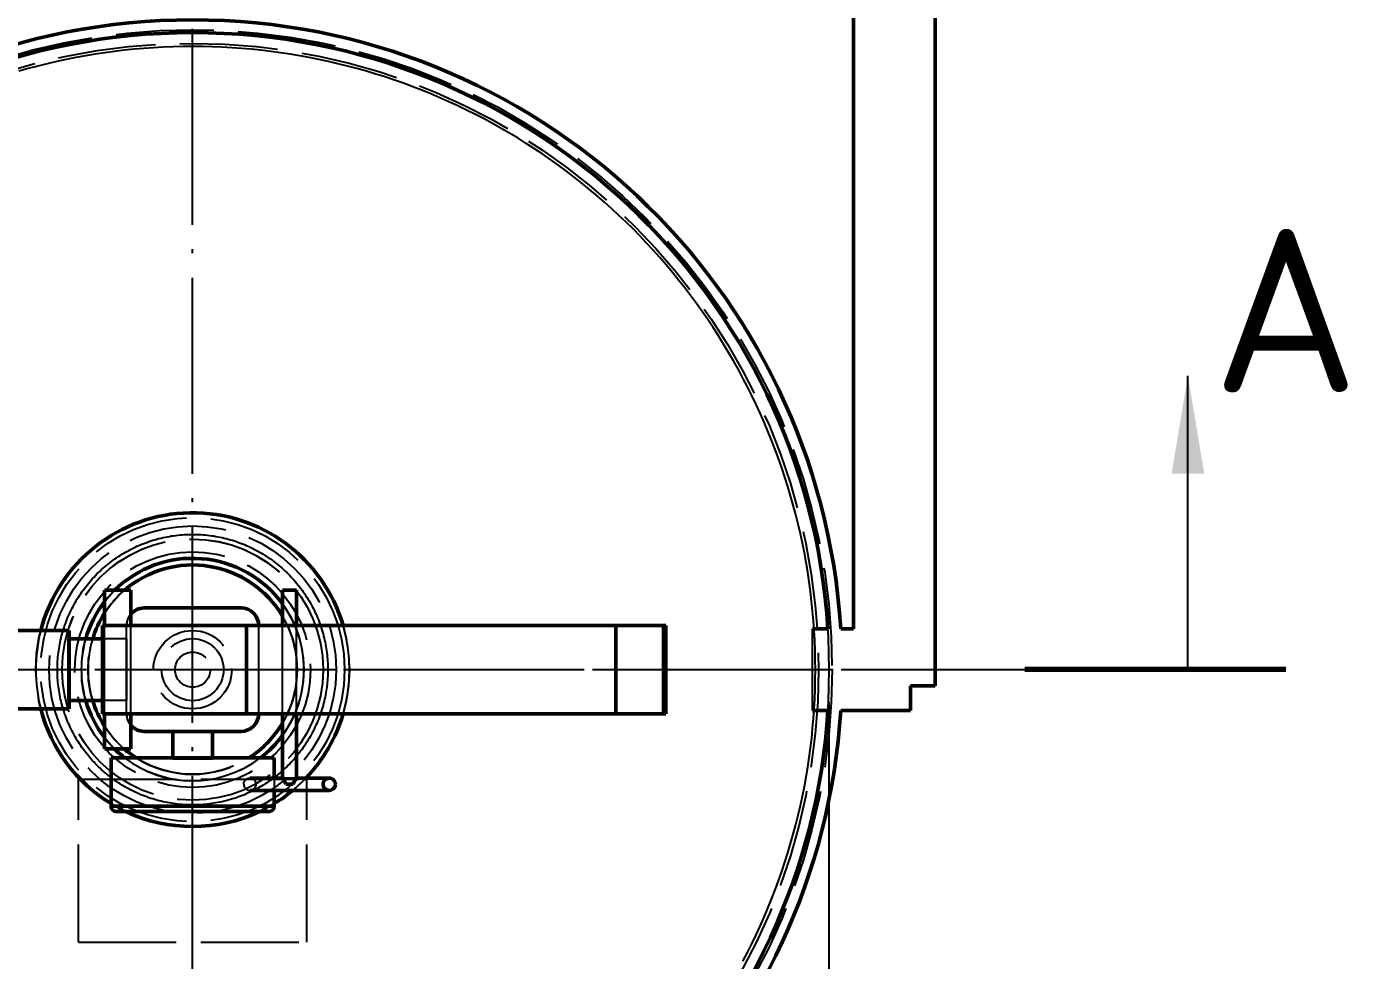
# Model space of a CAD drawing. Header units: millimetres. Extents: x 0 to 594, y 0 to 420.
# Drawn here: x 90.41 to 130.89, y 155.29 to 183.9 of the extents above; entities that cross this region are included whole.
import ezdxf
from ezdxf.enums import TextEntityAlignment as Align

# ---------------------------------------------------------------- set-up
doc = ezdxf.new("R2010")
doc.units = ezdxf.units.MM
doc.linetypes.add('ISO02-TRAZOS', pattern=[3.75, 3, -0.75])
doc.linetypes.add('ISO04-TRAZO-PUNTO', pattern=[7.625, 6, -0.75, 0.125, -0.75])
for name, color, linetype, lineweight in [('01-VISIBLE', 7, 'CONTINUOUS', 50), ('02-OCULTA', 4, 'ISO02-TRAZOS', 25), ('03-EJE', 1, 'ISO04-TRAZO-PUNTO', 25), ('04-COTA', 3, 'CONTINUOUS', 25), ('06-TEXTO', 7, 'CONTINUOUS', 25), ('07-RECUADRO', 7, 'CONTINUOUS', 70), ('08-FINA', 5, 'CONTINUOUS', 25)]:
    doc.layers.add(name, color=color, linetype=linetype, lineweight=lineweight)
doc.styles.add('ISO3098', font='isocpeur.ttf')
doc.dimstyles.new('FLAMA-ISO', dxfattribs={"dimtxt": 3.5, "dimasz": 3, "dimexe": 2, "dimexo": 1, "dimgap": 1, "dimtad": 1, "dimdec": 1, "dimtxsty": 'ISO3098', "dimcen": 2.5, "dimclrd": 3, "dimclre": 3, "dimclrt": 3, "dimazin": 3, "dimtfac": 1, "dimtmove": 0, "dimatfit": 3, "dimlwd": 25, "dimlwe": 25})

msp = doc.modelspace()

# ---------------------------------------------------------------- hatches: boundary and pattern name
at = {"layer": '08-FINA'}
h = msp.add_hatch(color=7, dxfattribs=at)
h.dxf.hatch_style = 1
h.paths.add_polyline_path([(126, 173.2), (125.5, 170.2), (126.5, 170.2)])

# ---------------------------------------------------------------- linework, layer by layer
at = {"layer": '01-VISIBLE'}
for p, q in [((118.25, 163.7), (118.25, 203.775)), ((115.75, 165.45), (115.75, 202.73)), ((92.8, 165.55), (92.8, 166.63)), ((93.61, 165.55), (93.61, 166.63)), ((98.254, 165.55), (98.254, 166.63)), ((98.686, 165.55), (98.686, 166.63)), ((94.015, 166.09), (96.985, 166.09)), ((91.72, 165.4), (90.12, 165.4)), ((92.734, 162.85), (92.734, 165.55)), ((92.734, 165.55), (109.93, 165.55)), ((109.93, 162.85), (109.93, 165.55)), ((109.996, 165.55), (109.93, 165.55)), ((109.996, 162.85), (109.996, 165.55)), ((114.5, 165.45), (114.97, 165.45)), ((115.361, 165.45), (115.75, 165.45)), ((115.361, 165.45), (115.75, 165.45)), ((92.734, 165.145), (91.72, 165.145)), ((117.5, 162.95), (117.5, 163.7)), ((117.5, 163.7), (118.25, 163.7)), ((92.734, 163.255), (91.72, 163.255)), ((91.72, 163), (90.12, 163)), ((92.734, 162.85), (109.93, 162.85)), ((92.8, 161.77), (92.8, 162.85)), ((93.61, 161.77), (93.61, 162.85)), ((98.254, 160.878), (98.254, 162.85)), ((98.686, 160.878), (98.686, 162.85)), ((109.996, 162.85), (109.93, 162.85)), ((114.5, 162.95), (114.97, 162.95)), ((115.361, 162.95), (117.5, 162.95)), ((94.015, 162.31), (96.985, 162.31)), ((94.892, 162.31), (94.892, 161.5)), ((96.108, 162.31), (96.108, 161.5)), ((93, 161.5), (93, 160.015)), ((98, 161.5), (98, 160.879)), ((98, 160.501), (98, 160.015))]:
    msp.add_line(p, q, dxfattribs=at)
for points in [[(92.8, 166.63), (92.851, 166.63), (92.901, 166.63), (92.952, 166.63), (93.002, 166.63), (93.053, 166.63), (93.104, 166.63), (93.154, 166.63), (93.205, 166.63)], [(93.205, 166.63), (93.256, 166.63), (93.306, 166.63), (93.357, 166.63), (93.407, 166.63), (93.458, 166.63), (93.509, 166.63), (93.559, 166.63), (93.61, 166.63)], [(98.254, 166.63), (98.29, 166.63), (98.326, 166.63), (98.362, 166.63), (98.398, 166.63), (98.434, 166.63), (98.47, 166.63)], [(98.47, 166.63), (98.506, 166.63), (98.542, 166.63), (98.578, 166.63), (98.614, 166.63), (98.65, 166.63), (98.686, 166.63)], [(91.72, 163), (91.72, 163.05), (91.72, 163.1), (91.72, 163.15), (91.72, 163.2), (91.72, 163.25), (91.72, 163.3), (91.72, 163.35), (91.72, 163.4), (91.72, 163.45), (91.72, 163.5), (91.72, 163.55), (91.72, 163.6), (91.72, 163.65), (91.72, 163.7), (91.72, 163.75), (91.72, 163.8), (91.72, 163.85), (91.72, 163.9), (91.72, 163.95), (91.72, 164), (91.72, 164.05), (91.72, 164.1), (91.72, 164.15), (91.72, 164.2), (91.72, 164.25), (91.72, 164.3), (91.72, 164.35), (91.72, 164.4), (91.72, 164.45), (91.72, 164.5), (91.72, 164.55), (91.72, 164.6), (91.72, 164.65), (91.72, 164.7), (91.72, 164.75), (91.72, 164.8), (91.72, 164.85), (91.72, 164.9), (91.72, 164.95), (91.72, 165), (91.72, 165.05), (91.72, 165.1), (91.72, 165.15), (91.72, 165.2), (91.72, 165.25), (91.72, 165.3), (91.72, 165.35), (91.72, 165.4)], [(92.8, 161.77), (92.851, 161.77), (92.901, 161.77), (92.952, 161.77), (93.002, 161.77), (93.053, 161.77), (93.104, 161.77), (93.154, 161.77), (93.205, 161.77)], [(93.205, 161.77), (93.256, 161.77), (93.306, 161.77), (93.357, 161.77), (93.407, 161.77), (93.458, 161.77), (93.509, 161.77), (93.559, 161.77), (93.61, 161.77)], [(98, 161.5), (97.95, 161.5), (97.9, 161.5), (97.85, 161.5), (97.8, 161.5), (97.75, 161.5), (97.7, 161.5), (97.65, 161.5), (97.6, 161.5), (97.55, 161.5), (97.5, 161.5), (97.45, 161.5), (97.4, 161.5), (97.35, 161.5), (97.3, 161.5), (97.25, 161.5), (97.2, 161.5), (97.15, 161.5), (97.1, 161.5), (97.05, 161.5), (97, 161.5), (96.95, 161.5), (96.9, 161.5), (96.85, 161.5), (96.8, 161.5), (96.75, 161.5), (96.7, 161.5), (96.65, 161.5), (96.6, 161.5), (96.55, 161.5), (96.5, 161.5), (96.45, 161.5), (96.4, 161.5), (96.35, 161.5), (96.3, 161.5), (96.25, 161.5), (96.2, 161.5), (96.15, 161.5), (96.1, 161.5), (96.05, 161.5), (96, 161.5), (95.95, 161.5), (95.9, 161.5), (95.85, 161.5), (95.8, 161.5), (95.75, 161.5), (95.7, 161.5), (95.65, 161.5), (95.6, 161.5), (95.55, 161.5), (95.5, 161.5), (95.45, 161.5), (95.4, 161.5), (95.35, 161.5), (95.3, 161.5), (95.25, 161.5), (95.2, 161.5), (95.15, 161.5), (95.1, 161.5), (95.05, 161.5), (95, 161.5), (94.95, 161.5), (94.9, 161.5), (94.85, 161.5), (94.8, 161.5), (94.75, 161.5), (94.7, 161.5), (94.65, 161.5), (94.6, 161.5), (94.55, 161.5), (94.5, 161.5), (94.45, 161.5), (94.4, 161.5), (94.35, 161.5), (94.3, 161.5), (94.25, 161.5), (94.2, 161.5), (94.15, 161.5), (94.1, 161.5), (94.05, 161.5), (94, 161.5), (93.95, 161.5), (93.9, 161.5), (93.85, 161.5), (93.8, 161.5), (93.75, 161.5), (93.7, 161.5), (93.65, 161.5), (93.6, 161.5), (93.55, 161.5), (93.5, 161.5), (93.45, 161.5), (93.4, 161.5), (93.35, 161.5), (93.3, 161.5), (93.25, 161.5), (93.2, 161.5), (93.15, 161.5), (93.1, 161.5), (93.05, 161.5), (93, 161.5)], [(98.254, 160.879), (98.201, 160.879), (98.149, 160.879), (98.096, 160.879), (98.044, 160.879), (97.991, 160.879), (97.939, 160.879), (97.886, 160.879), (97.833, 160.879), (97.781, 160.879), (97.728, 160.879), (97.676, 160.879), (97.623, 160.879), (97.57, 160.879), (97.518, 160.879), (97.465, 160.879), (97.413, 160.879), (97.36, 160.879), (97.308, 160.879), (97.255, 160.879)], [(98.254, 160.878), (98.254, 160.878), (98.254, 160.879), (98.254, 160.879), (98.254, 160.879), (98.255, 160.879), (98.255, 160.879)], [(98.358, 160.69), (98.351, 160.726), (98.336, 160.759), (98.317, 160.789), (98.295, 160.819), (98.273, 160.848), (98.254, 160.878)], [(98.582, 160.69), (98.589, 160.726), (98.604, 160.759), (98.623, 160.789), (98.645, 160.819), (98.667, 160.848), (98.686, 160.878)], [(98.686, 160.878), (98.686, 160.878), (98.686, 160.879), (98.686, 160.879), (98.686, 160.879), (98.685, 160.879), (98.685, 160.879)], [(98.686, 160.879), (98.739, 160.879), (98.791, 160.879), (98.844, 160.879), (98.896, 160.879), (98.949, 160.879), (99.001, 160.879), (99.054, 160.879), (99.107, 160.879), (99.159, 160.879), (99.212, 160.879), (99.264, 160.879), (99.317, 160.879), (99.37, 160.879), (99.422, 160.879), (99.475, 160.879), (99.527, 160.879), (99.58, 160.879), (99.632, 160.879), (99.685, 160.879)], [(99.685, 160.501), (99.632, 160.509), (99.583, 160.531), (99.542, 160.566), (99.513, 160.611), (99.498, 160.663), (99.498, 160.717), (99.513, 160.769), (99.542, 160.814), (99.583, 160.849), (99.632, 160.871), (99.685, 160.879)], [(99.874, 160.69), (99.868, 160.739), (99.849, 160.784), (99.819, 160.824), (99.779, 160.854), (99.734, 160.873), (99.685, 160.879)], [(99.685, 160.879), (99.685, 160.879), (99.685, 160.879), (99.685, 160.879), (99.685, 160.879), (99.685, 160.879), (99.685, 160.879)], [(98.47, 160.501), (98.419, 160.501), (98.369, 160.501), (98.318, 160.501), (98.267, 160.501), (98.217, 160.501), (98.166, 160.501), (98.116, 160.501), (98.065, 160.501), (98.014, 160.501), (97.964, 160.501), (97.913, 160.501), (97.862, 160.501), (97.812, 160.501), (97.761, 160.501), (97.711, 160.501), (97.66, 160.501), (97.609, 160.501), (97.559, 160.501), (97.508, 160.501), (97.457, 160.501), (97.407, 160.501), (97.356, 160.501), (97.306, 160.501), (97.255, 160.501)], [(98.358, 160.69), (98.376, 160.69), (98.395, 160.69), (98.414, 160.69), (98.433, 160.69), (98.451, 160.69), (98.47, 160.69)], [(98.47, 160.69), (98.489, 160.69), (98.507, 160.69), (98.526, 160.69), (98.545, 160.69), (98.564, 160.69), (98.582, 160.69)], [(98.47, 160.501), (98.521, 160.501), (98.571, 160.501), (98.622, 160.501), (98.672, 160.501), (98.723, 160.501), (98.774, 160.501), (98.824, 160.501), (98.875, 160.501), (98.926, 160.501), (98.976, 160.501), (99.027, 160.501), (99.077, 160.501), (99.128, 160.501), (99.179, 160.501), (99.229, 160.501), (99.28, 160.501), (99.331, 160.501), (99.381, 160.501), (99.432, 160.501), (99.482, 160.501), (99.533, 160.501), (99.584, 160.501), (99.634, 160.501), (99.685, 160.501)], [(99.685, 160.501), (99.734, 160.507), (99.779, 160.526), (99.819, 160.556), (99.849, 160.595), (99.868, 160.641), (99.874, 160.69)], [(95.5, 160.015), (95.45, 160.015), (95.4, 160.015), (95.35, 160.015), (95.3, 160.015), (95.25, 160.015), (95.2, 160.015), (95.15, 160.015), (95.1, 160.015), (95.05, 160.015), (95, 160.015), (94.95, 160.015), (94.9, 160.015), (94.85, 160.015), (94.8, 160.015), (94.75, 160.015), (94.7, 160.015), (94.65, 160.015), (94.6, 160.015), (94.55, 160.015), (94.5, 160.015), (94.45, 160.015), (94.4, 160.015), (94.35, 160.015), (94.3, 160.015), (94.25, 160.015), (94.2, 160.015), (94.15, 160.015), (94.1, 160.015), (94.05, 160.015), (94, 160.015), (93.95, 160.015), (93.9, 160.015), (93.85, 160.015), (93.8, 160.015), (93.75, 160.015), (93.7, 160.015), (93.65, 160.015), (93.6, 160.015), (93.55, 160.015), (93.5, 160.015), (93.45, 160.015), (93.4, 160.015), (93.35, 160.015), (93.3, 160.015), (93.25, 160.015), (93.2, 160.015), (93.15, 160.015), (93.1, 160.015), (93.05, 160.015), (93, 160.015)], [(93, 160.015), (93.006, 159.973), (93.022, 159.934), (93.047, 159.9), (93.081, 159.875), (93.12, 159.859), (93.162, 159.853)], [(93.324, 160.015), (93.318, 159.973), (93.302, 159.934), (93.277, 159.9), (93.243, 159.875), (93.204, 159.859), (93.162, 159.853)], [(98, 160.015), (97.95, 160.015), (97.9, 160.015), (97.85, 160.015), (97.8, 160.015), (97.75, 160.015), (97.7, 160.015), (97.65, 160.015), (97.6, 160.015), (97.55, 160.015), (97.5, 160.015), (97.45, 160.015), (97.4, 160.015), (97.35, 160.015), (97.3, 160.015), (97.25, 160.015), (97.2, 160.015), (97.15, 160.015), (97.1, 160.015), (97.05, 160.015), (97, 160.015), (96.95, 160.015), (96.9, 160.015), (96.85, 160.015), (96.8, 160.015), (96.75, 160.015), (96.7, 160.015), (96.65, 160.015), (96.6, 160.015), (96.55, 160.015), (96.5, 160.015), (96.45, 160.015), (96.4, 160.015), (96.35, 160.015), (96.3, 160.015), (96.25, 160.015), (96.2, 160.015), (96.15, 160.015), (96.1, 160.015), (96.05, 160.015), (96, 160.015), (95.95, 160.015), (95.9, 160.015), (95.85, 160.015), (95.8, 160.015), (95.75, 160.015), (95.7, 160.015), (95.65, 160.015), (95.6, 160.015), (95.55, 160.015), (95.5, 160.015)], [(97.676, 160.015), (97.682, 159.973), (97.698, 159.934), (97.723, 159.9), (97.757, 159.875), (97.796, 159.859), (97.838, 159.853)], [(98, 160.015), (97.994, 159.973), (97.978, 159.934), (97.953, 159.9), (97.919, 159.875), (97.88, 159.859), (97.838, 159.853)], [(95.5, 159.853), (95.449, 159.853), (95.398, 159.853), (95.348, 159.853), (95.297, 159.853), (95.246, 159.853), (95.195, 159.853), (95.144, 159.853), (95.093, 159.853), (95.043, 159.853), (94.992, 159.853), (94.941, 159.853), (94.89, 159.853), (94.839, 159.853), (94.788, 159.853), (94.738, 159.853), (94.687, 159.853), (94.636, 159.853), (94.585, 159.853), (94.534, 159.853), (94.483, 159.853), (94.433, 159.853), (94.382, 159.853), (94.331, 159.853), (94.28, 159.853), (94.229, 159.853), (94.179, 159.853), (94.128, 159.853), (94.077, 159.853), (94.026, 159.853), (93.975, 159.853), (93.924, 159.853), (93.874, 159.853), (93.823, 159.853), (93.772, 159.853), (93.721, 159.853), (93.67, 159.853), (93.619, 159.853), (93.569, 159.853), (93.518, 159.853), (93.467, 159.853), (93.416, 159.853), (93.365, 159.853), (93.314, 159.853), (93.264, 159.853), (93.213, 159.853), (93.162, 159.853)], [(93.162, 159.853), (93.162, 159.853), (93.162, 159.853), (93.162, 159.853), (93.162, 159.853), (93.162, 159.853), (93.162, 159.853)], [(95.5, 159.853), (95.551, 159.853), (95.602, 159.853), (95.652, 159.853), (95.703, 159.853), (95.754, 159.853), (95.805, 159.853), (95.856, 159.853), (95.907, 159.853), (95.957, 159.853), (96.008, 159.853), (96.059, 159.853), (96.11, 159.853), (96.161, 159.853), (96.212, 159.853), (96.262, 159.853), (96.313, 159.853), (96.364, 159.853), (96.415, 159.853), (96.466, 159.853), (96.517, 159.853), (96.567, 159.853), (96.618, 159.853), (96.669, 159.853), (96.72, 159.853), (96.771, 159.853), (96.821, 159.853), (96.872, 159.853), (96.923, 159.853), (96.974, 159.853), (97.025, 159.853), (97.076, 159.853), (97.126, 159.853), (97.177, 159.853), (97.228, 159.853), (97.279, 159.853), (97.33, 159.853), (97.381, 159.853), (97.431, 159.853), (97.482, 159.853), (97.533, 159.853), (97.584, 159.853), (97.635, 159.853), (97.686, 159.853), (97.736, 159.853), (97.787, 159.853), (97.838, 159.853)]]:
    msp.add_lwpolyline(points, dxfattribs=at)
for centre, radius, start, end in [((95.5, 164.2), 19.9, 3.6014, 176.3986), ((95.5, 164.2), 19.9, 3.6014, 176.3986), ((95.5, 164.2), 19.51, 3.6734, 176.3266), ((95.5, 164.2), 4.805, 16.3173, 165.5379), ((95.5, 164.2), 3.41, 36.1355, 134.5523), ((95.5, 164.2), 3.205, 30.7639, 130.6951), ((95.5, 164.2), 3.41, 142.353, 163.9112), ((94.015, 165.55), 0.54, 90, 138.5904), ((96.985, 165.55), 0.54, 0, 90), ((95.5, 164.2), 3.205, 147.398, 162.8513), ((95.5, 164.2), 3.41, -163.9112, -142.353), ((95.5, 164.2), 3.205, -162.8513, -147.398), ((95.5, 164.2), 19.9, -176.3986, -92.8804), ((95.5, 164.2), 19.9, -176.3986, -92.8804), ((95.5, 164.2), 19.51, -176.3266, -92.938), ((95.5, 164.2), 4.805, -165.5379, -121.3518), ((95.5, 164.2), 19.9, -87.1196, -3.6014), ((95.5, 164.2), 19.51, -87.062, -3.6734), ((95.5, 164.2), 19.9, -87.1196, -3.6014), ((96.985, 162.85), 0.54, -90, 0), ((95.5, 164.2), 4.805, -43.7216, -16.3173), ((94.015, 162.85), 0.54, -138.5904, -90), ((95.5, 164.2), 3.205, -57.398, -30.7639), ((95.5, 164.2), 3.41, -52.353, -36.1355), ((95.5, 164.2), 3.41, -134.5523, -127.647), ((95.5, 164.2), 3.205, -130.6951, -122.602), ((95.5, 164.2), 4.805, -58.6482, -50.338), ((95.5, 164.2), 4.805, -115.2194, -64.7806)]:
    msp.add_arc(centre, radius, start, end, dxfattribs=at)
at = {"layer": '02-OCULTA'}
for p, q in [((115.75, 165.45), (115.75, 204.5)), ((115.75, 165.45), (115.75, 204.5)), ((115.75, 165.45), (115.75, 204.5)), ((118.25, 163.7), (118.25, 204.5)), ((118.25, 163.7), (118.25, 204.5)), ((118.25, 163.7), (118.25, 204.5)), ((94.015, 166.09), (96.985, 166.09)), ((92.8, 165.55), (92.734, 165.55)), ((92.8, 162.85), (92.8, 165.55)), ((92.8, 165.55), (109.996, 165.55)), ((92.8, 162.85), (92.8, 165.55)), ((93.475, 162.85), (93.475, 165.55)), ((93.475, 162.85), (93.475, 165.55)), ((93.61, 162.85), (93.61, 165.55)), ((97.127, 165.55), (97.184, 165.55)), ((97.127, 162.85), (97.127, 165.55)), ((97.127, 165.55), (108.445, 165.55)), ((97.184, 162.85), (97.184, 165.55)), ((97.184, 165.55), (108.501, 165.55)), ((97.525, 162.85), (97.525, 165.55)), ((97.525, 162.85), (97.525, 165.55)), ((98.254, 162.85), (98.254, 165.55)), ((98.686, 162.85), (98.686, 165.55)), ((108.445, 165.55), (108.501, 165.55)), ((108.445, 162.85), (108.445, 165.55)), ((108.501, 162.85), (108.501, 165.55)), ((114.5, 165.45), (114.97, 165.45)), ((114.5, 162.95), (114.5, 165.45)), ((114.5, 165.45), (114.97, 165.45)), ((114.5, 162.95), (114.5, 165.45)), ((114.5, 165.45), (114.97, 165.45)), ((114.5, 162.95), (114.5, 165.45)), ((114.5, 162.95), (114.5, 165.45)), ((115.361, 165.45), (115.75, 165.45)), ((115.361, 165.45), (115.75, 165.45)), ((91.72, 165.145), (91.685, 165.145)), ((93.475, 165.145), (92.734, 165.145)), ((117.5, 162.95), (117.5, 163.7)), ((117.5, 163.7), (118.25, 163.7)), ((117.5, 162.95), (117.5, 163.7)), ((117.5, 163.7), (118.25, 163.7)), ((117.5, 162.95), (117.5, 163.7)), ((117.5, 163.7), (118.25, 163.7)), ((91.72, 163.255), (91.685, 163.255)), ((93.475, 163.255), (92.734, 163.255)), ((92.8, 162.85), (92.734, 162.85)), ((92.8, 162.85), (109.996, 162.85)), ((97.127, 162.85), (97.184, 162.85)), ((97.127, 162.85), (108.445, 162.85)), ((97.184, 162.85), (108.501, 162.85)), ((108.445, 162.85), (108.501, 162.85)), ((114.5, 162.95), (114.97, 162.95)), ((114.5, 162.95), (114.97, 162.95)), ((114.5, 162.95), (114.97, 162.95)), ((115.361, 162.95), (117.5, 162.95)), ((115.361, 162.95), (117.5, 162.95)), ((115.361, 162.95), (117.5, 162.95)), ((94.015, 162.31), (96.985, 162.31)), ((94.892, 161.5), (94.892, 161.465)), ((96.108, 161.5), (96.108, 161.465)), ((92, 155.85), (92, 160.85)), ((92, 155.85), (92, 160.85)), ((92, 160.85), (99, 160.85)), ((92, 160.85), (99, 160.85)), ((98, 160.879), (98, 160.501)), ((99, 155.85), (99, 160.85)), ((99, 155.85), (99, 160.85)), ((92, 155.85), (99, 155.85)), ((92, 155.85), (99, 155.85))]:
    msp.add_line(p, q, dxfattribs=at)
for points in [[(114.584, 164.2), (114.582, 164.5), (114.575, 164.799), (114.563, 165.099), (114.547, 165.398), (114.526, 165.697), (114.5, 165.996), (114.469, 166.294), (114.434, 166.592), (114.394, 166.889), (114.35, 167.185), (114.3, 167.481), (114.246, 167.776), (114.188, 168.07), (114.124, 168.363), (114.057, 168.655), (113.984, 168.946), (113.907, 169.236), (113.826, 169.524), (113.74, 169.811), (113.65, 170.097), (113.555, 170.381), (113.455, 170.664), (113.352, 170.945), (113.243, 171.225), (113.131, 171.503), (113.014, 171.779), (112.893, 172.053), (112.767, 172.325), (112.638, 172.596), (112.504, 172.864), (112.365, 173.13), (112.223, 173.394), (112.077, 173.655), (111.926, 173.914), (111.772, 174.171), (111.613, 174.426), (111.45, 174.678), (111.284, 174.927), (111.114, 175.173), (110.939, 175.417), (110.761, 175.658), (110.579, 175.897), (110.394, 176.132), (110.205, 176.365), (110.012, 176.594), (109.815, 176.821), (109.615, 177.044), (109.412, 177.264), (109.205, 177.481), (108.995, 177.695), (108.781, 177.905), (108.564, 178.112), (108.344, 178.315), (108.121, 178.515), (107.894, 178.712), (107.665, 178.905), (107.432, 179.094), (107.197, 179.28), (106.959, 179.461), (106.718, 179.64), (106.474, 179.814), (106.227, 179.984), (105.978, 180.151), (105.726, 180.313), (105.472, 180.472), (105.215, 180.627), (104.955, 180.777), (104.694, 180.924), (104.43, 181.066), (104.164, 181.204), (103.896, 181.338), (103.626, 181.468), (103.353, 181.593), (103.079, 181.714), (102.803, 181.831), (102.525, 181.944), (102.246, 182.052), (101.965, 182.156), (101.682, 182.255), (101.397, 182.35), (101.112, 182.44), (100.824, 182.526), (100.536, 182.607), (100.246, 182.684), (99.955, 182.757), (99.663, 182.824), (99.37, 182.887), (99.076, 182.946), (98.781, 183), (98.485, 183.049), (98.189, 183.093), (97.892, 183.133), (97.594, 183.168), (97.296, 183.199), (96.997, 183.225), (96.698, 183.246), (96.399, 183.263), (96.099, 183.274), (95.8, 183.281), (95.5, 183.284), (95.2, 183.281), (94.901, 183.274), (94.601, 183.263), (94.302, 183.246), (94.003, 183.225), (93.704, 183.199), (93.406, 183.169), (93.108, 183.133), (92.811, 183.093), (92.515, 183.049), (92.219, 183), (91.924, 182.946), (91.63, 182.887), (91.337, 182.824), (91.045, 182.757), (90.754, 182.684), (90.464, 182.607), (90.176, 182.526)], [(114.584, 164.2), (114.582, 164.5), (114.575, 164.799), (114.563, 165.099), (114.547, 165.398), (114.526, 165.697), (114.5, 165.996), (114.469, 166.294), (114.434, 166.592), (114.394, 166.889), (114.35, 167.185), (114.3, 167.481), (114.246, 167.776), (114.188, 168.07), (114.124, 168.363), (114.057, 168.655), (113.984, 168.946), (113.907, 169.236), (113.826, 169.524), (113.74, 169.811), (113.65, 170.097), (113.555, 170.381), (113.455, 170.664), (113.352, 170.945), (113.243, 171.225), (113.131, 171.503), (113.014, 171.779), (112.893, 172.053), (112.767, 172.325), (112.638, 172.596), (112.504, 172.864), (112.365, 173.13), (112.223, 173.394), (112.077, 173.655), (111.926, 173.914), (111.772, 174.171), (111.613, 174.426), (111.45, 174.678), (111.284, 174.927), (111.114, 175.173), (110.939, 175.417), (110.761, 175.658), (110.579, 175.897), (110.394, 176.132), (110.205, 176.365), (110.012, 176.594), (109.815, 176.821), (109.615, 177.044), (109.412, 177.264), (109.205, 177.481), (108.995, 177.695), (108.781, 177.905), (108.564, 178.112), (108.344, 178.315), (108.121, 178.515), (107.894, 178.712), (107.665, 178.905), (107.432, 179.094), (107.197, 179.28), (106.959, 179.461), (106.718, 179.64), (106.474, 179.814), (106.227, 179.984), (105.978, 180.151), (105.726, 180.313), (105.472, 180.472), (105.215, 180.627), (104.955, 180.777), (104.694, 180.924), (104.43, 181.066), (104.164, 181.204), (103.896, 181.338), (103.626, 181.468), (103.353, 181.593), (103.079, 181.714), (102.803, 181.831), (102.525, 181.944), (102.246, 182.052), (101.965, 182.156), (101.682, 182.255), (101.397, 182.35), (101.112, 182.44), (100.824, 182.526), (100.536, 182.607), (100.246, 182.684), (99.955, 182.757), (99.663, 182.824), (99.37, 182.887), (99.076, 182.946), (98.781, 183), (98.485, 183.049), (98.189, 183.093), (97.892, 183.133), (97.594, 183.168), (97.296, 183.199), (96.997, 183.225), (96.698, 183.246), (96.399, 183.263), (96.099, 183.274), (95.8, 183.281), (95.5, 183.284), (95.2, 183.281), (94.901, 183.274), (94.601, 183.263), (94.302, 183.246), (94.003, 183.225), (93.704, 183.199), (93.406, 183.169), (93.108, 183.133), (92.811, 183.093), (92.515, 183.049), (92.219, 183), (91.924, 182.946), (91.63, 182.887), (91.337, 182.824), (91.045, 182.757), (90.754, 182.684), (90.464, 182.607), (90.176, 182.526)], [(99.644, 164.2), (99.643, 164.135), (99.642, 164.07), (99.639, 164.005), (99.636, 163.94), (99.631, 163.875), (99.626, 163.81), (99.619, 163.745), (99.611, 163.681), (99.603, 163.616), (99.593, 163.552), (99.582, 163.488), (99.571, 163.423), (99.558, 163.36), (99.544, 163.296), (99.529, 163.233), (99.514, 163.169), (99.497, 163.107), (99.479, 163.044), (99.461, 162.981), (99.441, 162.919), (99.421, 162.858), (99.399, 162.796), (99.376, 162.735), (99.353, 162.674), (99.329, 162.614), (99.303, 162.554), (99.277, 162.495), (99.25, 162.436), (99.221, 162.377), (99.192, 162.319), (99.162, 162.261), (99.131, 162.204), (99.1, 162.147), (99.067, 162.091), (99.033, 162.035), (98.999, 161.98), (98.964, 161.925), (98.927, 161.871), (98.89, 161.817), (98.853, 161.764), (98.814, 161.712), (98.774, 161.66), (98.734, 161.609), (98.693, 161.559), (98.651, 161.509), (98.608, 161.46), (98.565, 161.411), (98.521, 161.363), (98.476, 161.316), (98.43, 161.27), (98.384, 161.224), (98.337, 161.179), (98.289, 161.135), (98.24, 161.092), (98.191, 161.049), (98.141, 161.007), (98.091, 160.966), (98.04, 160.926), (97.988, 160.886), (97.936, 160.847), (97.883, 160.81), (97.829, 160.773), (97.775, 160.736), (97.72, 160.701), (97.665, 160.667), (97.609, 160.633), (97.553, 160.6), (97.496, 160.569), (97.439, 160.538), (97.381, 160.508), (97.323, 160.479), (97.264, 160.45), (97.205, 160.423), (97.146, 160.397), (97.086, 160.371), (97.026, 160.347), (96.965, 160.324), (96.904, 160.301), (96.842, 160.279), (96.781, 160.259), (96.719, 160.239), (96.656, 160.221), (96.593, 160.203), (96.531, 160.186), (96.467, 160.17), (96.404, 160.156), (96.34, 160.142), (96.277, 160.129), (96.212, 160.118), (96.148, 160.107), (96.084, 160.097), (96.019, 160.089), (95.955, 160.081), (95.89, 160.074), (95.825, 160.069), (95.76, 160.064), (95.695, 160.061), (95.63, 160.058), (95.565, 160.057), (95.5, 160.056), (95.435, 160.057), (95.37, 160.058), (95.305, 160.061), (95.24, 160.064), (95.175, 160.069), (95.11, 160.074), (95.045, 160.081), (94.981, 160.089), (94.916, 160.097), (94.852, 160.107), (94.788, 160.118), (94.723, 160.129), (94.66, 160.142), (94.596, 160.156), (94.533, 160.17), (94.469, 160.186), (94.407, 160.203), (94.344, 160.221), (94.281, 160.239), (94.219, 160.259), (94.158, 160.279), (94.096, 160.301), (94.035, 160.324), (93.974, 160.347), (93.914, 160.371), (93.854, 160.397), (93.795, 160.423), (93.736, 160.45), (93.677, 160.479), (93.619, 160.508), (93.561, 160.538), (93.504, 160.569), (93.447, 160.6), (93.391, 160.633), (93.335, 160.667), (93.28, 160.701), (93.225, 160.736), (93.171, 160.773), (93.117, 160.81), (93.064, 160.847), (93.012, 160.886), (92.96, 160.926), (92.909, 160.966), (92.859, 161.007), (92.809, 161.049), (92.76, 161.092), (92.711, 161.135), (92.663, 161.179), (92.616, 161.224), (92.57, 161.27), (92.524, 161.316), (92.479, 161.363), (92.435, 161.411), (92.392, 161.46), (92.349, 161.509), (92.307, 161.559), (92.266, 161.609), (92.226, 161.66), (92.186, 161.712), (92.147, 161.764), (92.11, 161.817), (92.073, 161.871), (92.036, 161.925), (92.001, 161.98), (91.967, 162.035), (91.933, 162.091), (91.9, 162.147), (91.869, 162.204), (91.838, 162.261), (91.808, 162.319), (91.779, 162.377), (91.75, 162.436), (91.723, 162.495), (91.697, 162.554), (91.671, 162.614), (91.647, 162.674), (91.624, 162.735), (91.601, 162.796), (91.579, 162.858), (91.559, 162.919), (91.539, 162.981), (91.521, 163.044), (91.503, 163.107), (91.486, 163.169), (91.47, 163.233), (91.456, 163.296), (91.442, 163.36), (91.429, 163.423), (91.418, 163.488), (91.407, 163.552), (91.397, 163.616), (91.389, 163.681), (91.381, 163.745), (91.374, 163.81), (91.369, 163.875), (91.364, 163.94), (91.361, 164.005), (91.358, 164.07), (91.356, 164.135), (91.356, 164.2), (91.356, 164.265), (91.358, 164.33), (91.361, 164.395), (91.364, 164.46), (91.369, 164.525), (91.374, 164.59), (91.381, 164.655), (91.389, 164.719), (91.397, 164.784), (91.407, 164.848), (91.418, 164.912), (91.429, 164.977), (91.442, 165.04), (91.456, 165.104), (91.47, 165.167), (91.486, 165.231), (91.503, 165.293), (91.521, 165.356), (91.539, 165.418), (91.559, 165.481), (91.579, 165.542), (91.601, 165.604), (91.624, 165.665), (91.647, 165.726), (91.671, 165.786), (91.697, 165.846), (91.723, 165.905), (91.75, 165.964), (91.779, 166.023), (91.808, 166.081), (91.838, 166.139), (91.869, 166.196), (91.9, 166.253), (91.933, 166.309), (91.967, 166.365), (92.001, 166.42), (92.036, 166.475), (92.073, 166.529), (92.11, 166.583), (92.147, 166.636), (92.186, 166.688), (92.226, 166.74), (92.266, 166.791), (92.307, 166.841), (92.349, 166.891), (92.392, 166.94), (92.435, 166.989), (92.479, 167.037), (92.524, 167.084), (92.57, 167.13), (92.616, 167.176), (92.663, 167.221), (92.711, 167.265), (92.76, 167.308), (92.809, 167.351), (92.859, 167.393), (92.909, 167.434), (92.96, 167.474), (93.012, 167.514), (93.064, 167.553), (93.117, 167.59), (93.171, 167.627), (93.225, 167.664), (93.28, 167.699), (93.335, 167.733), (93.391, 167.767), (93.447, 167.8), (93.504, 167.831), (93.561, 167.862), (93.619, 167.892), (93.677, 167.921), (93.736, 167.95), (93.795, 167.977), (93.854, 168.003), (93.914, 168.029), (93.974, 168.053), (94.035, 168.076), (94.096, 168.099), (94.158, 168.121), (94.219, 168.141), (94.281, 168.161), (94.344, 168.179), (94.407, 168.197), (94.469, 168.214), (94.533, 168.229), (94.596, 168.244), (94.66, 168.258), (94.723, 168.271), (94.788, 168.282), (94.852, 168.293), (94.916, 168.303), (94.981, 168.311), (95.045, 168.319), (95.11, 168.326), (95.175, 168.331), (95.24, 168.336), (95.305, 168.339), (95.37, 168.342), (95.435, 168.343), (95.5, 168.344), (95.565, 168.343), (95.63, 168.342), (95.695, 168.339), (95.76, 168.336), (95.825, 168.331), (95.89, 168.326), (95.955, 168.319), (96.019, 168.311), (96.084, 168.303), (96.148, 168.293), (96.212, 168.282), (96.277, 168.271), (96.34, 168.258), (96.404, 168.244), (96.467, 168.229), (96.531, 168.214), (96.593, 168.197), (96.656, 168.179), (96.719, 168.161), (96.781, 168.141), (96.842, 168.121), (96.904, 168.099), (96.965, 168.076), (97.026, 168.053), (97.086, 168.029), (97.146, 168.003), (97.205, 167.977), (97.264, 167.95), (97.323, 167.921), (97.381, 167.892), (97.439, 167.862), (97.496, 167.831), (97.553, 167.8), (97.609, 167.767), (97.665, 167.733), (97.72, 167.699), (97.775, 167.664), (97.829, 167.627), (97.883, 167.59), (97.936, 167.553), (97.988, 167.514), (98.04, 167.474), (98.091, 167.434), (98.141, 167.393), (98.191, 167.351), (98.24, 167.308), (98.289, 167.265), (98.337, 167.221), (98.384, 167.176), (98.43, 167.13), (98.476, 167.084), (98.521, 167.037), (98.565, 166.989), (98.608, 166.94), (98.651, 166.891), (98.693, 166.841), (98.734, 166.791), (98.774, 166.74), (98.814, 166.688), (98.853, 166.636), (98.89, 166.583), (98.927, 166.529), (98.964, 166.475), (98.999, 166.42), (99.033, 166.365), (99.067, 166.309), (99.1, 166.253), (99.131, 166.196), (99.162, 166.139), (99.192, 166.081), (99.221, 166.023), (99.25, 165.964), (99.277, 165.905), (99.303, 165.846), (99.329, 165.786), (99.353, 165.726), (99.376, 165.665), (99.399, 165.604), (99.421, 165.542), (99.441, 165.481), (99.461, 165.418), (99.479, 165.356), (99.497, 165.293), (99.514, 165.231), (99.529, 165.167), (99.544, 165.104), (99.558, 165.04), (99.571, 164.977), (99.582, 164.912), (99.593, 164.848), (99.603, 164.784), (99.611, 164.719), (99.619, 164.655), (99.626, 164.59), (99.631, 164.525), (99.636, 164.46), (99.639, 164.395), (99.642, 164.33), (99.643, 164.265), (99.644, 164.2)], [(93.61, 166.63), (93.559, 166.63), (93.509, 166.63), (93.458, 166.63), (93.407, 166.63), (93.357, 166.63), (93.306, 166.63), (93.256, 166.63), (93.205, 166.63), (93.154, 166.63), (93.104, 166.63), (93.053, 166.63), (93.002, 166.63), (92.952, 166.63), (92.901, 166.63), (92.851, 166.63), (92.8, 166.63)], [(98.686, 166.63), (98.632, 166.63), (98.578, 166.63), (98.524, 166.63), (98.47, 166.63), (98.416, 166.63), (98.362, 166.63), (98.308, 166.63), (98.254, 166.63)], [(91.72, 165.4), (91.72, 165.348), (91.72, 165.296), (91.72, 165.243), (91.72, 165.191), (91.72, 165.139), (91.72, 165.087), (91.72, 165.035), (91.72, 164.983), (91.72, 164.93), (91.72, 164.878), (91.72, 164.826), (91.72, 164.774), (91.72, 164.722), (91.72, 164.67), (91.72, 164.617), (91.72, 164.565), (91.72, 164.513), (91.72, 164.461), (91.72, 164.409), (91.72, 164.357), (91.72, 164.304), (91.72, 164.252), (91.72, 164.2)], [(91.685, 163.255), (91.685, 163.306), (91.685, 163.357), (91.685, 163.408), (91.685, 163.459), (91.685, 163.51), (91.685, 163.561), (91.685, 163.613), (91.685, 163.664), (91.685, 163.715), (91.685, 163.766), (91.685, 163.817), (91.685, 163.868), (91.685, 163.919), (91.685, 163.97), (91.685, 164.021), (91.685, 164.072), (91.685, 164.123), (91.685, 164.174), (91.685, 164.226), (91.685, 164.277), (91.685, 164.328), (91.685, 164.379), (91.685, 164.43), (91.685, 164.481), (91.685, 164.532), (91.685, 164.583), (91.685, 164.634), (91.685, 164.685), (91.685, 164.736), (91.685, 164.787), (91.685, 164.839), (91.685, 164.89), (91.685, 164.941), (91.685, 164.992), (91.685, 165.043), (91.685, 165.094), (91.685, 165.145)], [(91.685, 165.145), (91.685, 165.092), (91.685, 165.04), (91.685, 164.987), (91.685, 164.935), (91.685, 164.882), (91.685, 164.83), (91.685, 164.777), (91.685, 164.725), (91.685, 164.672), (91.685, 164.62), (91.685, 164.567), (91.685, 164.515), (91.685, 164.462), (91.685, 164.41), (91.685, 164.357), (91.685, 164.305), (91.685, 164.252), (91.685, 164.2)], [(93.475, 163.255), (93.475, 163.306), (93.475, 163.357), (93.475, 163.408), (93.475, 163.459), (93.475, 163.51), (93.475, 163.561), (93.475, 163.613), (93.475, 163.664), (93.475, 163.715), (93.475, 163.766), (93.475, 163.817), (93.475, 163.868), (93.475, 163.919), (93.475, 163.97), (93.475, 164.021), (93.475, 164.072), (93.475, 164.123), (93.475, 164.174), (93.475, 164.226), (93.475, 164.277), (93.475, 164.328), (93.475, 164.379), (93.475, 164.43), (93.475, 164.481), (93.475, 164.532), (93.475, 164.583), (93.475, 164.634), (93.475, 164.685), (93.475, 164.736), (93.475, 164.787), (93.475, 164.839), (93.475, 164.89), (93.475, 164.941), (93.475, 164.992), (93.475, 165.043), (93.475, 165.094), (93.475, 165.145)], [(93.475, 165.145), (93.475, 165.092), (93.475, 165.04), (93.475, 164.987), (93.475, 164.935), (93.475, 164.882), (93.475, 164.83), (93.475, 164.777), (93.475, 164.725), (93.475, 164.672), (93.475, 164.62), (93.475, 164.567), (93.475, 164.515), (93.475, 164.462), (93.475, 164.41), (93.475, 164.357), (93.475, 164.305), (93.475, 164.252), (93.475, 164.2)], [(91.685, 164.2), (91.685, 164.147), (91.685, 164.095), (91.685, 164.042), (91.685, 163.99), (91.685, 163.937), (91.685, 163.885), (91.685, 163.832), (91.685, 163.78), (91.685, 163.727), (91.685, 163.675), (91.685, 163.622), (91.685, 163.57), (91.685, 163.517), (91.685, 163.465), (91.685, 163.412), (91.685, 163.36), (91.685, 163.307), (91.685, 163.255)], [(91.72, 164.2), (91.72, 164.15), (91.72, 164.1), (91.72, 164.05), (91.72, 164), (91.72, 163.95), (91.72, 163.9), (91.72, 163.85), (91.72, 163.8), (91.72, 163.75), (91.72, 163.7), (91.72, 163.65), (91.72, 163.6), (91.72, 163.55), (91.72, 163.5), (91.72, 163.45), (91.72, 163.4), (91.72, 163.35), (91.72, 163.3), (91.72, 163.25), (91.72, 163.2), (91.72, 163.15), (91.72, 163.1), (91.72, 163.05), (91.72, 163)], [(93.475, 164.2), (93.475, 164.147), (93.475, 164.095), (93.475, 164.042), (93.475, 163.99), (93.475, 163.937), (93.475, 163.885), (93.475, 163.832), (93.475, 163.78), (93.475, 163.727), (93.475, 163.675), (93.475, 163.622), (93.475, 163.57), (93.475, 163.517), (93.475, 163.465), (93.475, 163.412), (93.475, 163.36), (93.475, 163.307), (93.475, 163.255)], [(112.365, 155.27), (112.504, 155.536), (112.638, 155.804), (112.767, 156.075), (112.893, 156.347), (113.014, 156.621), (113.131, 156.897), (113.243, 157.175), (113.352, 157.455), (113.455, 157.736), (113.555, 158.019), (113.65, 158.303), (113.74, 158.589), (113.826, 158.876), (113.907, 159.164), (113.984, 159.454), (114.057, 159.745), (114.124, 160.037), (114.188, 160.33), (114.246, 160.624), (114.3, 160.919), (114.35, 161.215), (114.394, 161.511), (114.434, 161.808), (114.47, 162.106), (114.5, 162.404), (114.526, 162.703), (114.547, 163.002), (114.564, 163.301), (114.575, 163.601), (114.582, 163.9), (114.584, 164.2)], [(112.365, 155.27), (112.504, 155.536), (112.638, 155.804), (112.767, 156.075), (112.893, 156.347), (113.014, 156.621), (113.131, 156.897), (113.243, 157.175), (113.352, 157.455), (113.455, 157.736), (113.555, 158.019), (113.65, 158.303), (113.74, 158.589), (113.826, 158.876), (113.907, 159.164), (113.984, 159.454), (114.057, 159.745), (114.124, 160.037), (114.188, 160.33), (114.246, 160.624), (114.3, 160.919), (114.35, 161.215), (114.394, 161.511), (114.434, 161.808), (114.47, 162.106), (114.5, 162.404), (114.526, 162.703), (114.547, 163.002), (114.564, 163.301), (114.575, 163.601), (114.582, 163.9), (114.584, 164.2)], [(96.108, 162.31), (96.057, 162.31), (96.006, 162.31), (95.956, 162.31), (95.905, 162.31), (95.854, 162.31), (95.804, 162.31), (95.753, 162.31), (95.703, 162.31), (95.652, 162.31), (95.601, 162.31), (95.551, 162.31), (95.5, 162.31), (95.449, 162.31), (95.399, 162.31), (95.348, 162.31), (95.297, 162.31), (95.247, 162.31), (95.196, 162.31), (95.146, 162.31), (95.095, 162.31), (95.044, 162.31), (94.994, 162.31), (94.943, 162.31), (94.892, 162.31)], [(94.892, 162.31), (94.943, 162.31), (94.994, 162.31), (95.044, 162.31), (95.095, 162.31), (95.146, 162.31), (95.196, 162.31), (95.247, 162.31), (95.297, 162.31), (95.348, 162.31), (95.399, 162.31), (95.449, 162.31), (95.5, 162.31)], [(95.5, 162.31), (95.551, 162.31), (95.601, 162.31), (95.652, 162.31), (95.703, 162.31), (95.753, 162.31), (95.804, 162.31), (95.854, 162.31), (95.905, 162.31), (95.956, 162.31), (96.006, 162.31), (96.057, 162.31), (96.108, 162.31)], [(93.61, 161.77), (93.559, 161.77), (93.509, 161.77), (93.458, 161.77), (93.407, 161.77), (93.357, 161.77), (93.306, 161.77), (93.256, 161.77), (93.205, 161.77), (93.154, 161.77), (93.104, 161.77), (93.053, 161.77), (93.002, 161.77), (92.952, 161.77), (92.901, 161.77), (92.851, 161.77), (92.8, 161.77)], [(93, 161.5), (93.05, 161.5), (93.1, 161.5), (93.15, 161.5), (93.2, 161.5), (93.25, 161.5), (93.3, 161.5), (93.35, 161.5), (93.4, 161.5), (93.45, 161.5), (93.5, 161.5), (93.55, 161.5), (93.6, 161.5), (93.65, 161.5), (93.7, 161.5), (93.75, 161.5), (93.8, 161.5), (93.85, 161.5), (93.9, 161.5), (93.95, 161.5), (94, 161.5), (94.05, 161.5), (94.1, 161.5), (94.15, 161.5), (94.2, 161.5), (94.25, 161.5), (94.3, 161.5), (94.35, 161.5), (94.4, 161.5), (94.45, 161.5), (94.5, 161.5), (94.55, 161.5), (94.6, 161.5), (94.65, 161.5), (94.7, 161.5), (94.75, 161.5), (94.8, 161.5), (94.85, 161.5), (94.9, 161.5), (94.95, 161.5), (95, 161.5), (95.05, 161.5), (95.1, 161.5), (95.15, 161.5), (95.2, 161.5), (95.25, 161.5), (95.3, 161.5), (95.35, 161.5), (95.4, 161.5), (95.45, 161.5), (95.5, 161.5)], [(96.108, 161.465), (96.057, 161.465), (96.006, 161.465), (95.956, 161.465), (95.905, 161.465), (95.854, 161.465), (95.804, 161.465), (95.753, 161.465), (95.703, 161.465), (95.652, 161.465), (95.601, 161.465), (95.551, 161.465), (95.5, 161.465), (95.449, 161.465), (95.399, 161.465), (95.348, 161.465), (95.297, 161.465), (95.247, 161.465), (95.196, 161.465), (95.146, 161.465), (95.095, 161.465), (95.044, 161.465), (94.994, 161.465), (94.943, 161.465), (94.892, 161.465)], [(94.892, 161.465), (94.943, 161.465), (94.994, 161.465), (95.044, 161.465), (95.095, 161.465), (95.146, 161.465), (95.196, 161.465), (95.247, 161.465), (95.297, 161.465), (95.348, 161.465), (95.399, 161.465), (95.449, 161.465), (95.5, 161.465)], [(95.5, 161.5), (95.55, 161.5), (95.6, 161.5), (95.65, 161.5), (95.7, 161.5), (95.75, 161.5), (95.8, 161.5), (95.85, 161.5), (95.9, 161.5), (95.95, 161.5), (96, 161.5), (96.05, 161.5), (96.1, 161.5), (96.15, 161.5), (96.2, 161.5), (96.25, 161.5), (96.3, 161.5), (96.35, 161.5), (96.4, 161.5), (96.45, 161.5), (96.5, 161.5), (96.55, 161.5), (96.6, 161.5), (96.65, 161.5), (96.7, 161.5), (96.75, 161.5), (96.8, 161.5), (96.85, 161.5), (96.9, 161.5), (96.95, 161.5), (97, 161.5), (97.05, 161.5), (97.1, 161.5), (97.15, 161.5), (97.2, 161.5), (97.25, 161.5), (97.3, 161.5), (97.35, 161.5), (97.4, 161.5), (97.45, 161.5), (97.5, 161.5), (97.55, 161.5), (97.6, 161.5), (97.65, 161.5), (97.7, 161.5), (97.75, 161.5), (97.8, 161.5), (97.85, 161.5), (97.9, 161.5), (97.95, 161.5), (98, 161.5)], [(95.5, 161.465), (95.551, 161.465), (95.601, 161.465), (95.652, 161.465), (95.703, 161.465), (95.753, 161.465), (95.804, 161.465), (95.854, 161.465), (95.905, 161.465), (95.956, 161.465), (96.006, 161.465), (96.057, 161.465), (96.108, 161.465)], [(97.066, 160.69), (97.072, 160.739), (97.091, 160.784), (97.121, 160.824), (97.161, 160.854), (97.206, 160.873), (97.255, 160.879)], [(99.685, 160.879), (99.634, 160.879), (99.584, 160.879), (99.533, 160.879), (99.482, 160.879), (99.432, 160.879), (99.381, 160.879), (99.331, 160.879), (99.28, 160.879), (99.229, 160.879), (99.179, 160.879), (99.128, 160.879), (99.077, 160.879), (99.027, 160.879), (98.976, 160.879), (98.926, 160.879), (98.875, 160.879), (98.824, 160.879), (98.774, 160.879), (98.723, 160.879), (98.672, 160.879), (98.622, 160.879), (98.571, 160.879), (98.521, 160.879), (98.47, 160.879), (98.419, 160.879), (98.369, 160.879), (98.318, 160.879), (98.267, 160.879), (98.217, 160.879), (98.166, 160.879), (98.116, 160.879), (98.065, 160.879), (98.014, 160.879), (97.964, 160.879), (97.913, 160.879), (97.862, 160.879), (97.812, 160.879), (97.761, 160.879), (97.711, 160.879), (97.66, 160.879), (97.609, 160.879), (97.559, 160.879), (97.508, 160.879), (97.457, 160.879), (97.407, 160.879), (97.356, 160.879), (97.306, 160.879), (97.255, 160.879)], [(97.255, 160.879), (97.308, 160.871), (97.357, 160.849), (97.398, 160.814), (97.427, 160.769), (97.442, 160.717), (97.442, 160.663), (97.427, 160.611), (97.398, 160.566), (97.357, 160.531), (97.308, 160.509), (97.255, 160.501)], [(98.255, 160.879), (98.255, 160.879), (98.255, 160.879), (98.254, 160.879), (98.254, 160.879), (98.254, 160.879), (98.254, 160.879)], [(98.255, 160.879), (98.284, 160.854), (98.309, 160.825), (98.332, 160.795), (98.352, 160.763), (98.368, 160.728), (98.374, 160.69)], [(98.685, 160.879), (98.656, 160.854), (98.631, 160.825), (98.608, 160.795), (98.588, 160.763), (98.572, 160.728), (98.566, 160.69)], [(98.685, 160.879), (98.685, 160.879), (98.685, 160.879), (98.686, 160.879), (98.686, 160.879), (98.686, 160.879), (98.686, 160.879)], [(97.066, 160.69), (97.072, 160.641), (97.091, 160.595), (97.121, 160.556), (97.161, 160.526), (97.206, 160.507), (97.255, 160.501)], [(97.255, 160.501), (97.306, 160.501), (97.356, 160.501), (97.407, 160.501), (97.457, 160.501), (97.508, 160.501), (97.559, 160.501), (97.609, 160.501), (97.66, 160.501), (97.711, 160.501), (97.761, 160.501), (97.812, 160.501), (97.862, 160.501), (97.913, 160.501), (97.964, 160.501), (98.014, 160.501), (98.065, 160.501), (98.116, 160.501), (98.166, 160.501), (98.217, 160.501), (98.267, 160.501), (98.318, 160.501), (98.369, 160.501), (98.419, 160.501), (98.47, 160.501), (98.521, 160.501), (98.571, 160.501), (98.622, 160.501), (98.672, 160.501), (98.723, 160.501), (98.774, 160.501), (98.824, 160.501), (98.875, 160.501), (98.926, 160.501), (98.976, 160.501), (99.027, 160.501), (99.077, 160.501), (99.128, 160.501), (99.179, 160.501), (99.229, 160.501), (99.28, 160.501), (99.331, 160.501), (99.381, 160.501), (99.432, 160.501), (99.482, 160.501), (99.533, 160.501), (99.584, 160.501), (99.634, 160.501), (99.685, 160.501)], [(98.358, 160.69), (98.376, 160.69), (98.395, 160.69), (98.414, 160.69), (98.433, 160.69), (98.451, 160.69), (98.47, 160.69)], [(98.566, 160.69), (98.534, 160.69), (98.502, 160.69), (98.47, 160.69), (98.438, 160.69), (98.406, 160.69), (98.374, 160.69)], [(98.374, 160.69), (98.39, 160.69), (98.406, 160.69), (98.422, 160.69), (98.438, 160.69), (98.454, 160.69), (98.47, 160.69)], [(98.47, 160.69), (98.489, 160.69), (98.507, 160.69), (98.526, 160.69), (98.545, 160.69), (98.564, 160.69), (98.582, 160.69)], [(98.47, 160.69), (98.486, 160.69), (98.502, 160.69), (98.518, 160.69), (98.534, 160.69), (98.55, 160.69), (98.566, 160.69)], [(93, 160.015), (93.05, 160.015), (93.1, 160.015), (93.15, 160.015), (93.2, 160.015), (93.25, 160.015), (93.3, 160.015), (93.35, 160.015), (93.4, 160.015), (93.45, 160.015), (93.5, 160.015), (93.55, 160.015), (93.6, 160.015), (93.65, 160.015), (93.7, 160.015), (93.75, 160.015), (93.8, 160.015), (93.85, 160.015), (93.9, 160.015), (93.95, 160.015), (94, 160.015), (94.05, 160.015), (94.1, 160.015), (94.15, 160.015), (94.2, 160.015), (94.25, 160.015), (94.3, 160.015), (94.35, 160.015), (94.4, 160.015), (94.45, 160.015), (94.5, 160.015), (94.55, 160.015), (94.6, 160.015), (94.65, 160.015), (94.7, 160.015), (94.75, 160.015), (94.8, 160.015), (94.85, 160.015), (94.9, 160.015), (94.95, 160.015), (95, 160.015), (95.05, 160.015), (95.1, 160.015), (95.15, 160.015), (95.2, 160.015), (95.25, 160.015), (95.3, 160.015), (95.35, 160.015), (95.4, 160.015), (95.45, 160.015), (95.5, 160.015)], [(97.676, 160.015), (97.626, 160.015), (97.576, 160.015), (97.526, 160.015), (97.476, 160.015), (97.426, 160.015), (97.376, 160.015), (97.326, 160.015), (97.276, 160.015), (97.226, 160.015), (97.176, 160.015), (97.126, 160.015), (97.076, 160.015), (97.026, 160.015), (96.976, 160.015), (96.926, 160.015), (96.876, 160.015), (96.826, 160.015), (96.776, 160.015), (96.726, 160.015), (96.676, 160.015), (96.626, 160.015), (96.575, 160.015), (96.525, 160.015), (96.475, 160.015), (96.425, 160.015), (96.375, 160.015), (96.325, 160.015), (96.275, 160.015), (96.225, 160.015), (96.175, 160.015), (96.125, 160.015), (96.075, 160.015), (96.025, 160.015), (95.975, 160.015), (95.925, 160.015), (95.875, 160.015), (95.825, 160.015), (95.775, 160.015), (95.725, 160.015), (95.675, 160.015), (95.625, 160.015), (95.575, 160.015), (95.525, 160.015), (95.475, 160.015), (95.425, 160.015), (95.375, 160.015), (95.325, 160.015), (95.275, 160.015), (95.225, 160.015), (95.175, 160.015), (95.125, 160.015), (95.075, 160.015), (95.025, 160.015), (94.975, 160.015), (94.925, 160.015), (94.875, 160.015), (94.825, 160.015), (94.775, 160.015), (94.725, 160.015), (94.675, 160.015), (94.625, 160.015), (94.575, 160.015), (94.525, 160.015), (94.475, 160.015), (94.425, 160.015), (94.374, 160.015), (94.324, 160.015), (94.274, 160.015), (94.224, 160.015), (94.174, 160.015), (94.124, 160.015), (94.074, 160.015), (94.024, 160.015), (93.974, 160.015), (93.924, 160.015), (93.874, 160.015), (93.824, 160.015), (93.774, 160.015), (93.724, 160.015), (93.674, 160.015), (93.624, 160.015), (93.574, 160.015), (93.524, 160.015), (93.474, 160.015), (93.424, 160.015), (93.374, 160.015), (93.324, 160.015)], [(93.324, 160.015), (93.375, 160.015), (93.425, 160.015), (93.476, 160.015), (93.526, 160.015), (93.577, 160.015), (93.628, 160.015), (93.678, 160.015), (93.729, 160.015), (93.779, 160.015), (93.83, 160.015), (93.881, 160.015), (93.931, 160.015), (93.982, 160.015), (94.032, 160.015), (94.083, 160.015), (94.134, 160.015), (94.184, 160.015), (94.235, 160.015), (94.285, 160.015), (94.336, 160.015), (94.387, 160.015), (94.437, 160.015), (94.488, 160.015), (94.539, 160.015), (94.589, 160.015), (94.64, 160.015), (94.69, 160.015), (94.741, 160.015), (94.792, 160.015), (94.842, 160.015), (94.893, 160.015), (94.943, 160.015), (94.994, 160.015), (95.045, 160.015), (95.095, 160.015), (95.146, 160.015), (95.196, 160.015), (95.247, 160.015), (95.298, 160.015), (95.348, 160.015), (95.399, 160.015), (95.449, 160.015), (95.5, 160.015)], [(95.5, 160.015), (95.55, 160.015), (95.6, 160.015), (95.65, 160.015), (95.7, 160.015), (95.75, 160.015), (95.8, 160.015), (95.85, 160.015), (95.9, 160.015), (95.95, 160.015), (96, 160.015), (96.05, 160.015), (96.1, 160.015), (96.15, 160.015), (96.2, 160.015), (96.25, 160.015), (96.3, 160.015), (96.35, 160.015), (96.4, 160.015), (96.45, 160.015), (96.5, 160.015), (96.55, 160.015), (96.6, 160.015), (96.65, 160.015), (96.7, 160.015), (96.75, 160.015), (96.8, 160.015), (96.85, 160.015), (96.9, 160.015), (96.95, 160.015), (97, 160.015), (97.05, 160.015), (97.1, 160.015), (97.15, 160.015), (97.2, 160.015), (97.25, 160.015), (97.3, 160.015), (97.35, 160.015), (97.4, 160.015), (97.45, 160.015), (97.5, 160.015), (97.55, 160.015), (97.6, 160.015), (97.65, 160.015), (97.7, 160.015), (97.75, 160.015), (97.8, 160.015), (97.85, 160.015), (97.9, 160.015), (97.95, 160.015), (98, 160.015)], [(95.5, 160.015), (95.551, 160.015), (95.601, 160.015), (95.652, 160.015), (95.702, 160.015), (95.753, 160.015), (95.804, 160.015), (95.854, 160.015), (95.905, 160.015), (95.955, 160.015), (96.006, 160.015), (96.057, 160.015), (96.107, 160.015), (96.158, 160.015), (96.208, 160.015), (96.259, 160.015), (96.31, 160.015), (96.36, 160.015), (96.411, 160.015), (96.461, 160.015), (96.512, 160.015), (96.563, 160.015), (96.613, 160.015), (96.664, 160.015), (96.715, 160.015), (96.765, 160.015), (96.816, 160.015), (96.866, 160.015), (96.917, 160.015), (96.968, 160.015), (97.018, 160.015), (97.069, 160.015), (97.119, 160.015), (97.17, 160.015), (97.221, 160.015), (97.271, 160.015), (97.322, 160.015), (97.372, 160.015), (97.423, 160.015), (97.474, 160.015), (97.524, 160.015), (97.575, 160.015), (97.625, 160.015), (97.676, 160.015)], [(93.162, 159.853), (93.212, 159.853), (93.263, 159.853), (93.313, 159.853), (93.363, 159.853), (93.413, 159.853), (93.464, 159.853), (93.514, 159.853), (93.564, 159.853), (93.615, 159.853), (93.665, 159.853), (93.715, 159.853), (93.765, 159.853), (93.816, 159.853), (93.866, 159.853), (93.916, 159.853), (93.966, 159.853), (94.017, 159.853), (94.067, 159.853), (94.117, 159.853), (94.168, 159.853), (94.218, 159.853), (94.268, 159.853), (94.318, 159.853), (94.369, 159.853), (94.419, 159.853), (94.469, 159.853), (94.52, 159.853), (94.57, 159.853), (94.62, 159.853), (94.67, 159.853), (94.721, 159.853), (94.771, 159.853), (94.821, 159.853), (94.872, 159.853), (94.922, 159.853), (94.972, 159.853), (95.022, 159.853), (95.073, 159.853), (95.123, 159.853), (95.173, 159.853), (95.223, 159.853), (95.274, 159.853), (95.324, 159.853), (95.374, 159.853), (95.425, 159.853), (95.475, 159.853), (95.525, 159.853), (95.575, 159.853), (95.626, 159.853), (95.676, 159.853), (95.726, 159.853), (95.777, 159.853), (95.827, 159.853), (95.877, 159.853), (95.927, 159.853), (95.978, 159.853), (96.028, 159.853), (96.078, 159.853), (96.128, 159.853), (96.179, 159.853), (96.229, 159.853), (96.279, 159.853), (96.33, 159.853), (96.38, 159.853), (96.43, 159.853), (96.48, 159.853), (96.531, 159.853), (96.581, 159.853), (96.631, 159.853), (96.682, 159.853), (96.732, 159.853), (96.782, 159.853), (96.832, 159.853), (96.883, 159.853), (96.933, 159.853), (96.983, 159.853), (97.034, 159.853), (97.084, 159.853), (97.134, 159.853), (97.184, 159.853), (97.235, 159.853), (97.285, 159.853), (97.335, 159.853), (97.385, 159.853), (97.436, 159.853), (97.486, 159.853), (97.536, 159.853), (97.587, 159.853), (97.637, 159.853), (97.687, 159.853), (97.737, 159.853), (97.788, 159.853), (97.838, 159.853)]]:
    msp.add_lwpolyline(points, dxfattribs=at)
for radius in [19.596, 19.596, 19.5, 19.5, 19.5, 19.5, 19.18, 19.18, 19.18, 19.18, 4.805, 4.656, 4.4, 4.4, 4.001, 4.001, 4, 4, 3.61, 3.61, 3.61, 3.61, 3.41, 3.205, 1.2, 1.2, 0.95, 0.95, 0.54, 0.54]:
    msp.add_circle((95.5, 164.2), radius, dxfattribs=at)
for centre, radius, start, end in [((95.5, 164.2), 19.9, 3.6014, 176.3986), ((95.5, 164.2), 19.9, 3.6014, 176.3986), ((95.5, 164.2), 19.51, 3.6734, 176.3266), ((95.5, 164.2), 19.51, 3.6734, 176.3266), ((95.5, 164.2), 19.51, 3.6734, 176.3266), ((95.5, 164.2), 3.41, 134.5523, 142.353), ((95.5, 164.2), 3.205, 130.6951, 147.398), ((94.015, 165.55), 0.54, 90, 180), ((96.985, 165.55), 0.54, 0, 90), ((95.5, 164.2), 3.41, 0, 36.1355), ((94.015, 165.55), 0.54, 138.5904, 180), ((95.5, 164.2), 3.205, 0, 30.7639), ((95.5, 164.2), 4.805, 165.5379, -165.5379), ((95.5, 164.2), 4.805, 0, 16.3173), ((95.5, 164.2), 3.41, 163.9112, -163.9112), ((95.5, 164.2), 3.205, 162.8513, -162.8513), ((95.5, 164.2), 3.41, -36.1355, 0), ((95.5, 164.2), 3.205, -30.7639, 0), ((95.5, 164.2), 4.805, -16.3173, 0), ((95.5, 164.2), 19.9, -176.3986, -3.6014), ((95.5, 164.2), 19.9, -176.3986, -3.6014), ((95.5, 164.2), 19.51, -176.3266, -3.6734), ((95.5, 164.2), 19.51, -176.3266, -3.6734), ((95.5, 164.2), 19.51, -176.3266, -3.6734), ((94.015, 162.85), 0.54, 180, -138.5904), ((94.015, 162.85), 0.54, 180, -90), ((96.985, 162.85), 0.54, -90, 0), ((95.5, 164.2), 3.205, -147.398, -130.6951), ((95.5, 164.2), 3.41, -142.353, -134.5523), ((95.5, 164.2), 3.41, -127.647, -52.353), ((95.5, 164.2), 3.205, -122.602, -57.398), ((95.5, 164.2), 4.805, -50.338, -43.7216), ((95.5, 164.2), 4.805, -121.3518, -115.2194), ((95.5, 164.2), 4.805, -64.7806, -58.6482)]:
    msp.add_arc(centre, radius, start, end, dxfattribs=at)
at = {"layer": '03-EJE'}
for p, q in [((95.5, 139.7), (95.5, 188.7)), ((62, 164.2), (129, 164.2)), ((71, 164.2), (120, 164.2))]:
    msp.add_line(p, q, dxfattribs=at)
at = {"layer": '07-RECUADRO'}
msp.add_line((129, 164.2), (121, 164.2), dxfattribs=at)
at = {"layer": '08-FINA'}
msp.add_line((126, 164.2), (126, 173.2), dxfattribs=at)

# ---------------------------------------------------------------- texts
at = {"layer": '06-TEXTO', "style": 'ISO3098'}
msp.add_text('A', height=5, dxfattribs=at).set_placement((129, 175.2), align=Align.MIDDLE_CENTER)

# ---------------------------------------------------------------- dimensions: what is measured, and where the dimension line sits
at = {"layer": '04-COTA'}
msp.add_linear_dim(base=(76, 130), p1=(76, 164.2), p2=(115, 164.2), dimstyle='FLAMA-ISO', override={"dimlfac": 10, "dimpost": '%%c<>'}, dxfattribs=at).render()

doc.saveas('drawing.dxf')
